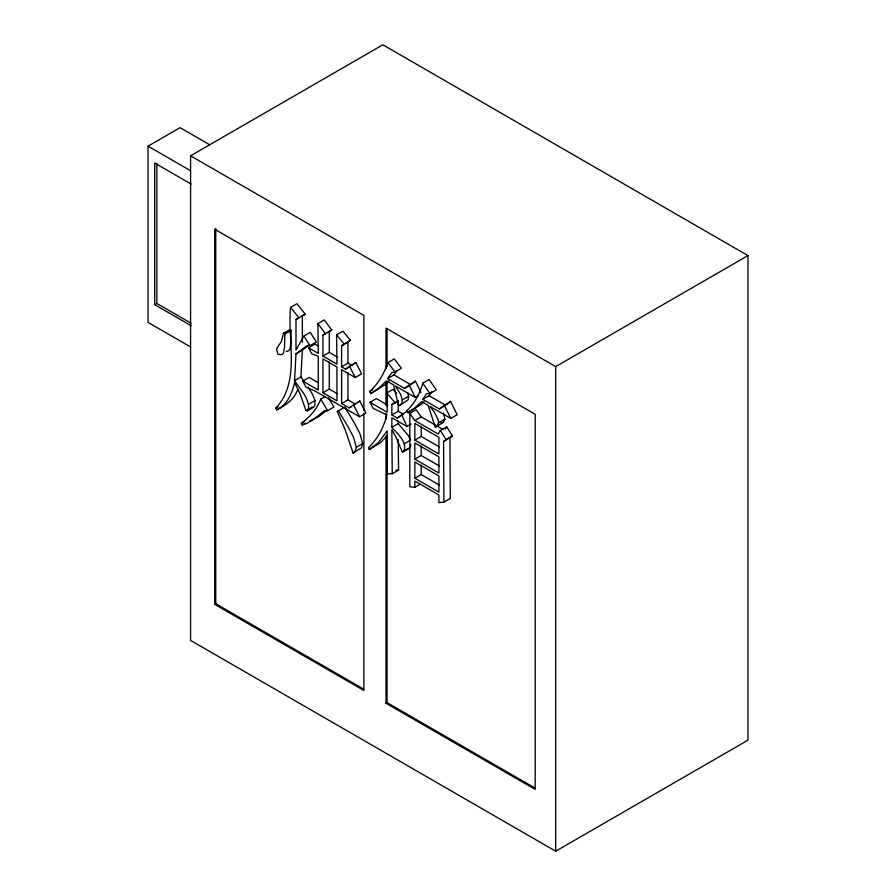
<?xml version="1.0" encoding="UTF-8"?>
<svg xmlns="http://www.w3.org/2000/svg" width="896" height="896" viewBox="0 0 896 896"><rect width="100%" height="100%" fill="white"/><g stroke="black" fill="none" stroke-linecap="round" stroke-linejoin="round"><path stroke-width="1.34" d="M290.606 307.373L298.872 317.856L295.994 319.536L295.994 350.034L303.901 336.011L310.251 332.338L316.355 342.059L310.005 345.733L307.126 345.498L295.994 353.853L294.56 380.654C300.048 389.211 309.042 397.611 308.56 408.52L307.395 410.771L306.051 410.648L299.678 392.907L294.56 382.57C292.174 393.355 287.202 404.925 276.606 409.853L275.89 408.005C300.966 381.562 287 339.338 290.606 307.373L296.968 303.699L305.222 314.182L302.355 315.862L302.355 342.205M309.03 345.173L302.355 350.179L300.922 376.992L304.147 381.45M291.222 330.411L284.861 334.074L284.502 347.446L283.427 353.259L281.814 354.715L278.085 354.29L276.606 349.798L277.144 347.614L281.366 341.589L283.427 333.245L289.789 329.582L291.222 330.411L290.864 343.784L289.789 349.597L288.165 351.042L286.194 351.333M418.387 395.584L415.206 397.421L395.461 386.008L400.848 394.845L402.282 399.963L401.744 403.458L399.594 405.552L398.283 404.925L393.669 384.978L386.478 380.834L378.941 388.158L370.686 393.635L369.611 391.574C378.314 383.869 384.093 373.464 387.923 362.6L394.274 358.926L401.453 368.312L395.102 371.986L391.866 372.501L387.565 378.594L404.432 388.338L409.73 385.28M407.557 392.448L408.643 396.29L408.106 399.795L399.594 405.552M387.811 405.238L376.32 398.608L369.97 402.27L373.195 408.43L386.848 414.87C383.846 427.224 377.675 438.782 368.525 447.675L369.253 449.512L378.582 442.4L387.206 430.808L386.848 473.973L392.224 473.749L391.866 429.688L395.954 437.058L402.282 451.909L403.715 451.55C407.758 441.683 397.298 434.034 391.866 427.314L391.866 417.782L406.952 426.485L411.186 424.043M410.883 444.763L410.077 447.877L403.715 451.55M356.317 447.294L355.062 451.573L353.091 453.051L345.374 430.248L337.288 411.522L338.363 410.715L348.242 427.022L353.45 437.058L356.317 447.294L362.678 443.621L359.8 433.384L354.603 423.349L344.725 407.053L337.288 411.522M362.678 443.621L361.424 447.899L353.091 453.051M443.509 406.47L439.264 408.923L422.755 399.381L426.698 393.568L429.934 393.523L436.285 389.85L429.106 379.512L422.755 383.186C419.966 393.714 414.445 403.446 406.594 411.029L407.669 412.597L421.12 404.443L424.077 401.666M325.013 396.682L320.768 399.134C317.061 409.002 309.826 417.066 301.381 423.203L302.098 425.051L306.992 423.315L312.334 420.347L324.363 410.738L327.6 410.693L333.95 407.019L328.496 397.768M439.264 408.923L450.654 401.486L457.117 414.747L450.755 418.421L429.934 406.392L434.414 412.205L438.368 420.202L438.547 422.8L436.934 426.16L435.322 427.134L428.131 405.35L421.669 401.621L414.758 408.117L407.669 412.597M443.464 413.067L444.909 419.138L443.285 422.486L435.322 427.134M297.842 389.021C294.538 399.179 285.779 405.362 276.606 409.853M409.819 413.37L409.819 486.763L414.848 487.278L414.848 481.085L438.906 494.973L438.906 502.6L443.934 502.163L443.576 441.437L452.446 435.882L446.701 426.843L440.339 430.517L438.189 434.034L414.848 420.56L409.819 413.37L416.181 409.696L421.21 416.886L443.374 429.688M445.267 429.195L446.701 426.843M422.755 399.381L429.106 395.718L431.738 391.832M387.565 378.594L393.915 374.92L396.794 370.866M387.285 435.568L380.363 442.848L369.253 449.512M389.066 380.822L385.302 384.485L370.686 393.635M391.866 414.915L398.227 411.253L398.227 400.758L391.866 404.432L391.866 414.915L397.253 418.029L406.862 411.264M326.715 410.267L318.696 416.685L309.68 420.941M348.723 367.282L345.554 369.107L341.6 366.834L341.6 345.867L350.47 340.312L342.933 331.184L336.571 334.858L336.93 364.134L322.93 356.048L322.93 335.082L331.8 330.008L324.251 319.928L317.901 323.602L318.259 353.36L308.56 347.76L314.922 344.086L318.55 346.192M341.6 345.867L350.47 340.312M345.554 369.107L355.858 362.477L361.603 373.901L355.242 377.563L341.6 369.69L341.6 403.525L349.138 407.882L351.254 406.661M355.858 362.477L351.904 365.445L347.95 363.16L341.6 366.834M349.138 407.882L359.8 400.982L365.904 413.078L359.554 416.752L314.664 390.835L306.051 387.296L302.814 381.136L309.176 377.474L318.674 382.95M357.65 402.595L359.8 400.982M404.432 388.338L415.464 381.17L420.952 392.493M411.723 383.97L415.464 381.17M446.634 404.499L450.654 401.486M443.576 441.437L452.446 435.882M190.714 347.021L148.042 322.381L148.042 146.171L180.085 127.669L209.72 144.771M190.568 155.814L382.85 44.8L747.958 255.595L747.958 740.186L555.677 851.2L190.568 640.405L190.568 155.814L555.677 366.61L747.958 255.595M191.195 184.106L154.706 163.038L154.706 304.674L156.845 303.442L190.982 323.154M295.994 319.536L305.222 314.182M295.994 353.853L302.355 350.179M322.93 356.048L329.28 352.386L337.456 357.101M294.56 380.654L300.922 376.992M275.89 408.005L278.006 406.784M322.93 392.75L336.93 400.837L336.93 366.99L322.93 358.915L322.93 392.75L329.28 389.077L337.456 393.792M308.56 404.298L314.922 400.624L312.771 394.789L308.19 387.027M306.051 410.648L312.402 406.974M307.395 410.771L313.757 407.098L314.922 404.858L314.922 400.624M301.381 423.203L304.562 421.366M302.098 425.051L305.278 423.214M341.6 403.525L347.95 399.862L355.499 404.208L353.382 405.44M369.611 391.574L372.781 389.749M369.97 402.27L387.206 412.227L386.848 392.952L393.198 389.278L396.502 393.288M391.866 404.432L398.283 401.128M402.282 399.963L408.643 396.29M397.253 418.029L400.434 416.192M391.866 427.314L398.227 423.64L398.227 420.918M414.848 420.56L421.21 416.886M438.547 422.8L444.909 419.138M404.298 443.722L410.659 440.048L408.464 435.747L398.227 423.64M414.848 440.104L438.906 453.992L438.906 437.315L414.848 423.416L414.848 440.104L421.21 436.43L439.253 446.846M402.282 451.909L408.643 448.235M414.848 459.166L438.906 473.054L438.906 456.848L414.848 442.96L414.848 459.166L421.21 455.493L439.253 465.909M392.224 473.749L398.586 470.075L398.227 439.488M414.848 478.229L438.906 492.117L438.906 475.91L414.848 462.022L414.848 478.229L421.21 474.555L439.253 484.971M414.848 487.278L420.146 484.221M363.877 410.547L363.877 315.37L214.682 229.23L214.682 604.352L215.746 603.736L363.742 689.17M443.934 502.163L450.296 498.501L449.938 437.763M385.997 435.915L385.997 703.259L387.061 702.643L535.058 788.088M331.8 330.008L329.28 331.408L329.28 352.386M322.93 335.082L325.438 333.67L317.901 323.602M395.886 470.187L398.586 470.075M148.042 146.171L190.714 170.8M393.915 374.92L410.794 384.664M429.106 395.718L445.626 405.25M283.427 333.245L284.861 334.074M398.227 411.253L403.614 414.355M302.814 381.136L318.259 390.051L318.259 356.216L311.797 353.909L308.56 347.76M154.706 304.674L191.195 325.741M214.682 604.352L363.877 690.491L363.877 413.347M385.997 703.259L535.192 789.398L535.192 414.277L385.997 328.138L385.997 368.726M336.571 334.858L344.109 343.974M386.848 392.952L395.102 402.965M387.923 362.6L395.102 371.986M422.755 383.186L429.934 393.523M440.339 430.517L446.085 439.555M303.901 336.011L310.005 345.733M320.768 399.134L327.6 410.693M441.045 422.386L441.672 423.461M353.45 404.645L359.554 416.752M349.496 366.15L355.242 377.563M444.293 405.149L450.755 418.421M409.102 384.832L415.206 397.421M408.464 411.869L410.077 415.52M401.565 414.322L406.952 426.485M555.677 366.61L555.677 851.2M421.21 426.698L421.21 436.43M421.21 446.04L421.21 455.493M421.21 465.102L421.21 474.555M387.061 328.922L387.061 366.71M387.061 382.11L387.061 405.91M387.061 435.299L387.061 702.643M385.997 382.726L385.997 405.126M385.997 413.526L385.997 419.115M347.95 342.194L347.95 363.16M347.95 372.792L347.95 399.862M329.28 362.006L329.28 389.077M215.746 228.614L215.746 603.736M156.845 163.195L156.845 303.442"/></g></svg>
